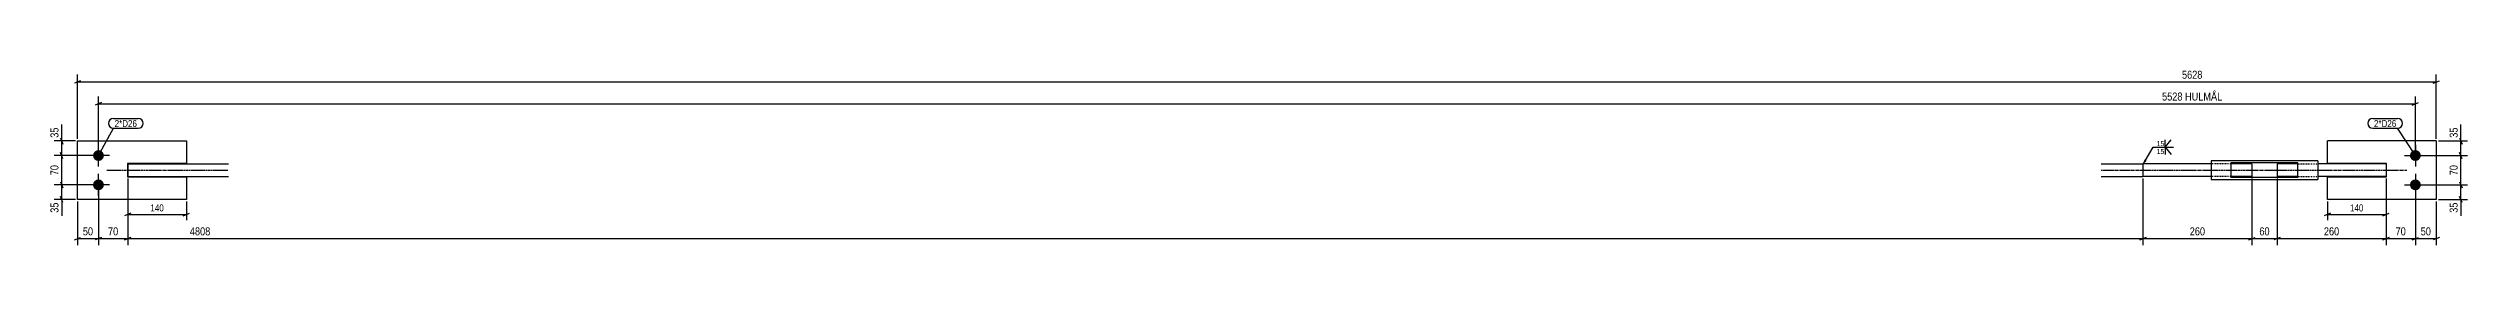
# Model space of a CAD drawing. Header units: millimetres. Extents: x 12 to 17828, y -13 to 434.
# Drawn here: x 12056 to 17828, y 12 to 434 of the extents above; entities that cross this region are included whole.
import ezdxf

# ---------------------------------------------------------------- set-up
doc = ezdxf.new("R2010")
doc.units = ezdxf.units.MM
doc.linetypes.add('DXK_LINE_DOT2', pattern=[3.9198, 1.9599, -1.9599])
doc.linetypes.add('DXK_LINE_DOT3', pattern=[5.9187, 2.979, -0.9799, 0.9799, -0.9799])
for name, color, linetype in [('MÅLSÆTNING', 7, 'Continuous'), ('STÅL', 7, 'Continuous'), ('TEKST', 7, 'Continuous')]:
    doc.layers.add(name, color=color, linetype=linetype)
doc.styles.add('Arial Narrow', font='ARIALN.TTF', dxfattribs={"height": 0.2})

msp = doc.modelspace()

# ---------------------------------------------------------------- hatches: boundary and pattern name
at = {"layer": 'STÅL', "linetype": 'Continuous'}
for points in [[(12175.6, 213.5, -1), (12175.6, 239.5, -1)], [(17703.6, 239.5, -1), (17703.6, 213.5, -1)], [(12175.6, 143.5, -1), (12175.6, 169.5, -1)], [(17703.6, 169.5, -1), (17703.6, 143.5, -1)]]:
    msp.add_hatch(color=96, dxfattribs=at).paths.add_polyline_path(points)

# ---------------------------------------------------------------- linework, layer by layer
at = {"layer": 'MÅLSÆTNING', "color": 7, "linetype": 'Continuous'}
for p, q in [((12133.1, 405.3), (12118.1, 399.3)), ((12125.6, 266.5), (12125.6, 420.1)), ((17746.1, 399.3), (17761.1, 405.3)), ((12183.1, 353.2), (12168.1, 347.2)), ((12175.6, 231.5), (12175.6, 368)), ((12175.6, 350.2), (17703.6, 350.2)), ((17696.1, 347.2), (17711.1, 353.2)), ((17703.6, 231.5), (17703.6, 368)), ((12120.6, 261.5), (12070.1, 261.5)), ((12084.9, 269), (12090.9, 254)), ((12090.9, 219), (12084.9, 234)), ((12090.9, 219), (12084.9, 234)), ((12087.9, 226.5), (12087.9, 261.5)), ((17758.6, 261.5), (17828.3, 261.5)), ((17809.3, 269), (17815.3, 254)), ((17815.3, 219), (17809.3, 234)), ((17815.3, 219), (17809.3, 234)), ((17812.3, 226.5), (17812.3, 261.5)), ((12170.6, 226.5), (12070.1, 226.5)), ((12170.6, 226.5), (12070.1, 226.5)), ((12087.9, 156.5), (12087.9, 226.5)), ((17708.6, 226.5), (17828.3, 226.5)), ((17708.6, 226.5), (17828.3, 226.5)), ((17812.3, 156.5), (17812.3, 226.5)), ((12170.6, 156.5), (12070.1, 156.5)), ((12120.6, 121.5), (12070.1, 121.5)), ((12084.9, 164), (12090.9, 149)), ((12090.9, 114), (12084.9, 129)), ((12125.6, 116.5), (12125.6, 12)), ((12175.6, 151.5), (12175.6, 12)), ((12245.6, 171.5), (12245.6, 12)), ((12245.6, 171.5), (12245.6, 12)), ((17053.6, 171.5), (17053.6, 12)), ((17053.6, 171.5), (17053.6, 12)), ((17313.6, 171.5), (17313.6, 12)), ((17313.6, 171.5), (17313.6, 12)), ((17373.6, 171.5), (17373.6, 12)), ((17373.6, 171.5), (17373.6, 12)), ((17633.6, 171.5), (17633.6, 12)), ((17703.6, 151.5), (17703.6, 12)), ((17708.6, 156.5), (17828.3, 156.5)), ((17758.6, 121.5), (17828.3, 121.5)), ((17809.3, 164), (17815.3, 149)), ((17815.3, 114), (17809.3, 129)), ((12118.1, 25), (12133.1, 31)), ((12183.1, 31), (12168.1, 25)), ((12175.6, 28), (12245.6, 28)), ((12253.1, 31), (12238.1, 25)), ((12238.1, 25), (12253.1, 31)), ((12245.6, 28), (17053.6, 28)), ((17061.1, 31), (17046.1, 25)), ((17046.1, 25), (17061.1, 31)), ((17053.6, 28), (17313.6, 28)), ((17306.1, 25), (17321.1, 31)), ((17306.1, 25), (17321.1, 31)), ((17313.6, 28), (17373.6, 28)), ((17381.1, 31), (17366.1, 25)), ((17381.1, 31), (17366.1, 25)), ((17641.1, 31), (17626.1, 25)), ((17633.6, 28), (17703.6, 28)), ((17696.1, 25), (17711.1, 31)), ((17761.1, 31), (17746.1, 25))]:
    msp.add_line(p, q, dxfattribs=at)
at = {"layer": 'STÅL', "color": 2, "linetype": 'Continuous'}
for p, q in [((12125.6, 121.5), (12125.6, 261.5)), ((12125.6, 261.5), (12385.6, 261.5)), ((12385.6, 261.5), (12385.6, 207.5)), ((17753.6, 261.5), (17493.6, 261.5)), ((17493.6, 207.5), (17493.6, 261.5)), ((17753.6, 261.5), (17753.6, 121.5)), ((12385.6, 207.5), (12244.6, 207.5)), ((12244.6, 207.5), (12244.6, 175.5)), ((12244.6, 175.5), (12385.6, 175.5)), ((12245.6, 206.5), (12485.6, 206.5)), ((12245.6, 206.5), (12245.6, 191.5)), ((12245.6, 191.5), (12245.6, 176.5)), ((12245.6, 176.5), (12485.6, 176.5)), ((12385.6, 175.5), (12385.6, 121.5)), ((16953.6, 206.5), (17053.6, 206.5)), ((16953.6, 176.5), (17053.6, 176.5)), ((17216.1, 206.5), (17053.6, 206.5)), ((17053.6, 206.5), (17053.6, 184)), ((17053.6, 206.5), (17053.6, 176.5)), ((17053.6, 184), (17053.6, 176.5)), ((17216.1, 176.5), (17053.6, 176.5)), ((17471.1, 214), (17216.1, 214)), ((17216.1, 214), (17216.1, 169)), ((17423.6, 209), (17263.6, 209)), ((17263.6, 209), (17263.6, 174)), ((17313.6, 206.5), (17263.6, 206.5)), ((17313.6, 176.5), (17263.6, 176.5)), ((17423.6, 174), (17263.6, 174)), ((17313.6, 206.5), (17313.6, 176.5)), ((17423.6, 206.5), (17373.6, 206.5)), ((17373.6, 206.5), (17373.6, 184)), ((17373.6, 184), (17373.6, 176.5)), ((17423.6, 176.5), (17373.6, 176.5)), ((17423.6, 174), (17423.6, 209)), ((17471.1, 214), (17471.1, 180.3)), ((17633.6, 206.5), (17471.1, 206.5)), ((17471.1, 180.3), (17471.1, 169)), ((17633.6, 176.5), (17471.1, 176.5)), ((17634.6, 207.5), (17493.6, 207.5)), ((17493.6, 121.5), (17493.6, 175.5)), ((17493.6, 175.5), (17634.6, 175.5)), ((17633.6, 206.5), (17633.6, 176.5)), ((17634.6, 175.5), (17634.6, 207.5)), ((12385.6, 121.5), (12125.6, 121.5)), ((17216.1, 169), (17471.1, 169)), ((17753.6, 121.5), (17493.6, 121.5))]:
    msp.add_line(p, q, dxfattribs=at)
at = {"layer": 'STÅL', "color": 96, "linetype": 'Continuous'}
for p, q in [((12175.6, 200.5), (12175.6, 252.5)), ((17703.6, 252.5), (17703.6, 200.5)), ((12201.6, 226.5), (12149.6, 226.5)), ((12175.6, 130.5), (12175.6, 182.5)), ((17677.6, 226.5), (17729.6, 226.5)), ((17703.6, 182.5), (17703.6, 130.5)), ((12201.6, 156.5), (12149.6, 156.5)), ((17677.6, 156.5), (17729.6, 156.5))]:
    msp.add_line(p, q, dxfattribs=at)
at = {"layer": 'STÅL', "color": 7, "linetype": 'DXK_LINE_DOT3'}
for p, q in [((12195.6, 191.5), (12485.6, 191.5)), ((16953.6, 191.5), (17003.6, 191.5)), ((17003.6, 191.5), (17363.6, 191.5)), ((17363.6, 191.5), (17521.1, 191.5)), ((17521.1, 191.5), (17683.6, 191.5))]:
    msp.add_line(p, q, dxfattribs=at)
at = {"layer": 'STÅL', "color": 7, "linetype": 'DXK_LINE_DOT2'}
for p, q in [((17263.6, 206.5), (17216.1, 206.5)), ((17263.6, 176.5), (17216.1, 176.5)), ((17423.6, 206.5), (17471.1, 206.5)), ((17423.6, 176.5), (17471.1, 176.5))]:
    msp.add_line(p, q, dxfattribs=at)

# ---------------------------------------------------------------- wipeouts: each hides what was drawn before it
at = {"color": 0}
for points in [[(12267.5, 294.6), (12267.5, 312.1), (12214.2, 312.1), (12214.2, 294.6)], [(17658.2, 294.6), (17658.2, 312.1), (17604.9, 312.1), (17604.9, 294.6)], [(17102.7, 248.1), (17102.7, 262.6), (17085.5, 262.6), (17085.5, 248.1)]]:
    msp.add_wipeout(points, dxfattribs=at).dxf.layer = 'TEKST'

# ---------------------------------------------------------------- next in the draw order: linework, layer by layer
at = {"layer": 'TEKST', "color": 3, "linetype": 'Continuous'}
for q in [(17121.3, 264.4), (17107, 264.4)]:
    msp.add_line((17107, 246.6), q, dxfattribs=at)

# ---------------------------------------------------------------- next in the draw order: wipeouts: each hides what was drawn before it
at = {"color": 0}
for points, layer in [([(17247, 354), (17247, 382), (17095.3, 382), (17095.3, 354)], 'MÅLSÆTNING'), ([(12084.1, 297.4), (12056.1, 297.4), (12056.1, 265), (12084.1, 265)], 'MÅLSÆTNING'), ([(17808.5, 297.4), (17780.5, 297.4), (17780.5, 265), (17808.5, 265)], 'MÅLSÆTNING'), ([(12084.1, 207.7), (12056.1, 207.7), (12056.1, 175.4), (12084.1, 175.4)], 'MÅLSÆTNING'), ([(17808.5, 207.7), (17780.5, 207.7), (17780.5, 175.4), (17808.5, 175.4)], 'MÅLSÆTNING'), ([(12226.8, 31.8), (12226.8, 59.8), (12194.4, 59.8), (12194.4, 31.8)], 'MÅLSÆTNING'), ([(12446.5, 31.8), (12446.5, 59.8), (12389.7, 59.8), (12389.7, 31.8)], 'MÅLSÆTNING'), ([(17205.9, 31.8), (17205.9, 59.8), (17161.3, 59.8), (17161.3, 31.8)], 'MÅLSÆTNING'), ([(17684.8, 31.8), (17684.8, 59.8), (17652.4, 59.8), (17652.4, 31.8)], 'MÅLSÆTNING'), ([(12267.5, 294.6), (12267.5, 312.1), (12214.2, 312.1), (12214.2, 294.6)], 'TEKST'), ([(17658.2, 294.6), (17658.2, 312.1), (17604.9, 312.1), (17604.9, 294.6)], 'TEKST')]:
    msp.add_wipeout(points, dxfattribs=at).dxf.layer = layer

# ---------------------------------------------------------------- next in the draw order: linework, layer by layer
at = {"layer": 'MÅLSÆTNING', "color": 7, "linetype": 'Continuous'}
for p, q in [((17753.6, 266.5), (17753.6, 420.1)), ((12125.6, 402.3), (17753.6, 402.3)), ((12087.9, 261.5), (12087.9, 300.9)), ((12087.9, 261.5), (12087.9, 300.9)), ((17812.3, 261.5), (17812.3, 300.9)), ((17812.3, 261.5), (17812.3, 300.9)), ((12170.6, 156.5), (12070.1, 156.5)), ((12084.9, 164), (12090.9, 149)), ((12087.9, 121.5), (12087.9, 156.5)), ((12175.6, 151.5), (12175.6, 12)), ((12245.6, 171.5), (12245.6, 71.7)), ((12385.6, 116.5), (12385.6, 71.7)), ((17633.6, 171.5), (17633.6, 12)), ((17633.6, 171.5), (17633.6, 71.7)), ((17703.6, 151.5), (17703.6, 12)), ((17708.6, 156.5), (17828.3, 156.5)), ((17809.3, 164), (17815.3, 149)), ((17812.3, 121.5), (17812.3, 156.5)), ((12253.1, 88.7), (12238.1, 82.7)), ((12245.6, 85.7), (12385.6, 85.7)), ((12378.1, 82.7), (12393.1, 88.7)), ((17626.1, 82.7), (17641.1, 88.7)), ((12125.6, 28), (12175.6, 28)), ((12183.1, 31), (12168.1, 25)), ((17373.6, 28), (17633.6, 28)), ((17626.1, 25), (17641.1, 31)), ((17696.1, 25), (17711.1, 31)), ((17703.6, 28), (17753.6, 28))]:
    msp.add_line(p, q, dxfattribs=at)
at = {"layer": 'TEKST', "color": 7, "linetype": 'Continuous'}
for p, q in [((12175.6, 226.5), (12211.2, 291.6)), ((12211.2, 315.1), (12270.5, 315.1)), ((12211.2, 291.6), (12270.5, 291.6)), ((17601.9, 315.1), (17661.2, 315.1)), ((17601.9, 291.6), (17661.2, 291.6)), ((17703.6, 226.5), (17661.2, 291.6))]:
    msp.add_line(p, q, dxfattribs=at)
for centre, radius, start, end in [((12211.2, 303.4), 11.7, 90, 270), ((12270.5, 303.4), 11.8, 270, 90), ((17601.9, 303.4), 11.8, 90, 270), ((17661.2, 303.4), 11.8, 270, 90)]:
    msp.add_arc(centre, radius, start, end, dxfattribs=at)

# ---------------------------------------------------------------- next in the draw order: texts
at = {"layer": 'MÅLSÆTNING', "color": 3, "style": 'Arial Narrow'}
for s, height, p in [('5528 HULMÅL', 19.089, (17099.3, 358)), ('70', 19.09, (12198.4, 35.8)), ('4808', 19.09, (12393.7, 35.8)), ('260', 19.09, (17165.3, 35.8)), ('70', 19.09, (17656.4, 35.8))]:
    msp.add_text(s, height=height, dxfattribs=at).set_placement(p)
for s, p in [('35', (12080.1, 269)), ('35', (17804.5, 269)), ('70', (12080.1, 179.4)), ('70', (17804.5, 179.4))]:
    msp.add_text(s, height=19.09, rotation=90.00021, dxfattribs=at).set_placement(p)
at = {"layer": 'TEKST', "color": 3, "style": 'Arial Narrow'}
for p in [(12214.2, 294.6), (17604.9, 294.6)]:
    msp.add_text('2*D26', height=16.7, dxfattribs=at).set_placement(p)

# ---------------------------------------------------------------- next in the draw order: wipeouts: each hides what was drawn before it
at = {"color": 0, "linetype": 'Continuous'}
msp.add_wipeout([(17102.7, 229.3), (17102.7, 243.8), (17085.5, 243.8), (17085.5, 229.3)], dxfattribs=at).dxf.layer = 'TEKST'

# ---------------------------------------------------------------- next in the draw order: hatches: boundary and pattern name
at = {"layer": 'TEKST', "linetype": 'Continuous'}
msp.add_hatch(color=3, dxfattribs=at).paths.add_polyline_path([(17062.6, 213.8), (17053.6, 204.5), (17057.1, 216.9)])

# ---------------------------------------------------------------- next in the draw order: linework, layer by layer
at = {"layer": 'TEKST', "color": 3, "linetype": 'Continuous'}
for p, q in [((17053.6, 204.5), (17077.7, 246.6)), ((17077.7, 246.6), (17126.7, 246.6)), ((17107, 246.6), (17121.3, 228.7)), ((17107, 246.6), (17107, 228.7))]:
    msp.add_line(p, q, dxfattribs=at)

# ---------------------------------------------------------------- next in the draw order: texts
at = {"layer": 'TEKST', "color": 3, "style": 'Arial Narrow'}
msp.add_text('15', height=11.93, dxfattribs=at).set_placement((17086.5, 249.1))
at = {"layer": 'TEKST', "color": 3, "linetype": 'Continuous', "style": 'Arial Narrow'}
msp.add_text('15', height=11.93, dxfattribs=at).set_placement((17086.5, 230.3))

# ---------------------------------------------------------------- next in the draw order: wipeouts: each hides what was drawn before it
at = {"color": 0}
for points in [[(17199.5, 406.1), (17199.5, 434.1), (17142.8, 434.1), (17142.8, 406.1)], [(12084.1, 118), (12056.1, 118), (12056.1, 85.7), (12084.1, 85.7)], [(17808.5, 118), (17780.5, 118), (17780.5, 85.7), (17808.5, 85.7)], [(12166.8, 31.8), (12166.8, 59.8), (12134.4, 59.8), (12134.4, 31.8)], [(12335.1, 89.5), (12335.1, 114), (12296.1, 114), (12296.1, 89.5)], [(17359.8, 31.8), (17359.8, 59.8), (17327.4, 59.8), (17327.4, 31.8)], [(17525.9, 31.8), (17525.9, 59.8), (17481.3, 59.8), (17481.3, 31.8)]]:
    msp.add_wipeout(points, dxfattribs=at).dxf.layer = 'MÅLSÆTNING'

# ---------------------------------------------------------------- next in the draw order: linework, layer by layer
at = {"layer": 'MÅLSÆTNING', "color": 7, "linetype": 'Continuous'}
for p, q in [((12087.9, 121.5), (12087.9, 82.2)), ((12087.9, 121.5), (12087.9, 82.2)), ((17493.6, 116.5), (17493.6, 71.7)), ((17753.6, 116.5), (17753.6, 12)), ((17812.3, 121.5), (17812.3, 82.2)), ((17812.3, 121.5), (17812.3, 82.2)), ((17501.1, 88.7), (17486.1, 82.7)), ((17493.6, 85.7), (17633.6, 85.7))]:
    msp.add_line(p, q, dxfattribs=at)

# ---------------------------------------------------------------- next in the draw order: texts
at = {"layer": 'MÅLSÆTNING', "color": 3, "style": 'Arial Narrow'}
for s, height, p in [('5628', 19.09, (17146.8, 410.1)), ('140', 16.7, (12299.6, 93)), ('50', 19.09, (12138.4, 35.8)), ('60', 19.09, (17331.4, 35.8)), ('260', 19.09, (17485.3, 35.8))]:
    msp.add_text(s, height=height, dxfattribs=at).set_placement(p)
for p in [(12080.1, 89.7), (17804.5, 89.7)]:
    msp.add_text('35', height=19.09, rotation=90.00021, dxfattribs=at).set_placement(p)

# ---------------------------------------------------------------- next in the draw order: wipeouts: each hides what was drawn before it
at = {"color": 0}
for points in [[(17583.1, 89.5), (17583.1, 114), (17544.1, 114), (17544.1, 89.5)], [(17744.8, 31.8), (17744.8, 59.8), (17712.4, 59.8), (17712.4, 31.8)]]:
    msp.add_wipeout(points, dxfattribs=at).dxf.layer = 'MÅLSÆTNING'

# ---------------------------------------------------------------- next in the draw order: texts
at = {"layer": 'MÅLSÆTNING', "color": 3, "style": 'Arial Narrow'}
for s, height, p in [('140', 16.7, (17547.6, 93)), ('50', 19.09, (17716.4, 35.8))]:
    msp.add_text(s, height=height, dxfattribs=at).set_placement(p)

doc.saveas('drawing.dxf')
